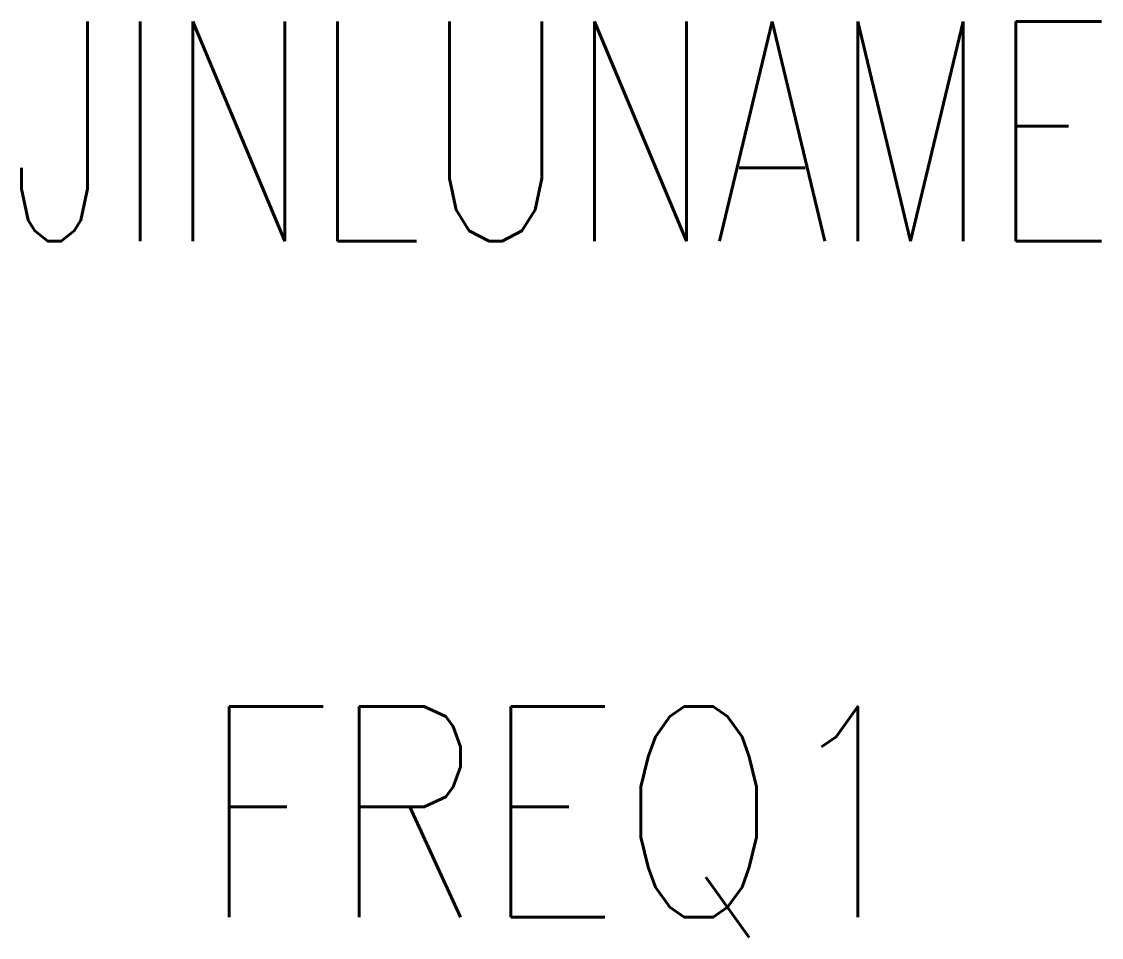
# Model space of a CAD drawing. Header units: millimetres. Extents: x -6.1 to 6.2, y -1.4 to 9.
import ezdxf
from ezdxf.enums import TextEntityAlignment as Align

# ---------------------------------------------------------------- set-up
doc = ezdxf.new("R2010")
doc.units = ezdxf.units.MM
doc.styles.get("Standard").update_dxf_attribs({"font": 'txt.shx', "bigfont": 'hztxt.shx'})

msp = doc.modelspace()

# ---------------------------------------------------------------- texts
at = {"width": 0.7}
msp.add_attdef('JINLUNAME', text='XJM', height=2.5, dxfattribs=at).set_placement((0, 6.5), align=Align.CENTER)
at = {"width": 0.8}
msp.add_attdef('FREQ1', text='1700-1', height=2.4, dxfattribs=at).set_placement((0, 0), align=Align.MIDDLE_CENTER)

doc.saveas('drawing.dxf')
